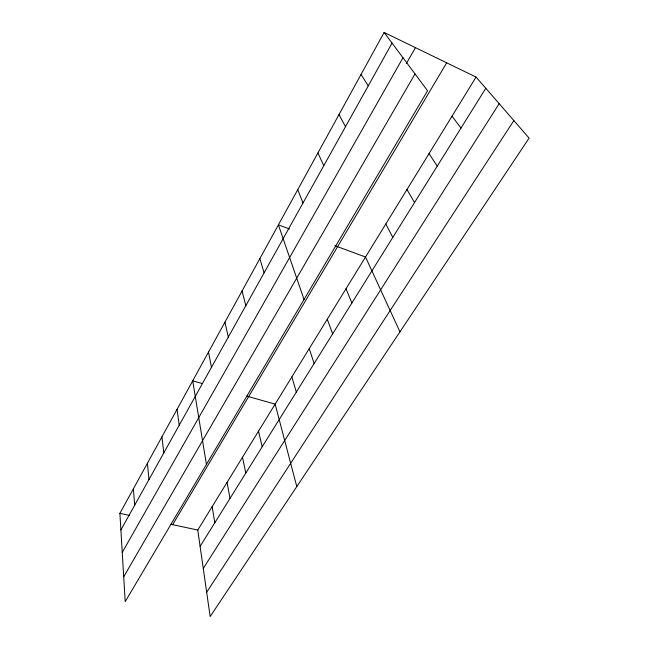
<?xml version="1.0" encoding="UTF-8"?>
<svg xmlns="http://www.w3.org/2000/svg" width="649" height="649" viewBox="0 0 649 649"><rect width="100%" height="100%" fill="white"/><g stroke="black" fill="none" stroke-linecap="round" stroke-linejoin="round"><path stroke-width="0.97" d="M384.127 32.45L427.569 90.763L125.208 601.639L119.895 513.351L384.127 32.45L476.066 77.077L529.105 138.107L210.154 616.55L197.767 530.055L476.066 77.077M120.892 529.941L392.061 43.102M122.247 552.437L402.98 57.761M406.469 63.359L415.441 47.653M123.716 576.783L415.027 73.929M172.675 524.668L446.682 62.815M200.103 546.344L485.801 88.28M203.267 568.41L499.17 103.662M206.674 592.253L513.862 120.568M119.895 513.351L129.638 515.444M170.711 524.254L197.767 530.055M202.334 383.559L192.712 380.833L206.431 464.4M246.701 396.093L275.135 404.124L296.788 486.596M289.486 228.967L278.397 224.879L304.04 299.497M334.811 245.679L365.517 257.004L399.954 331.834M452.029 116.203L460.985 128.064M429.013 153.659L437.256 166.103M361.047 74.457L368.234 85.871M406.964 189.549L414.541 202.529M339.005 114.581L345.503 126.693M385.822 223.97L392.783 237.42M317.921 152.953L323.786 165.682M346.022 288.748L351.872 303.01M297.737 189.686L303.01 202.967M327.274 319.259L332.629 333.862M309.24 348.618L314.124 363.529M259.851 258.627L264.086 272.856M291.872 376.891L296.325 392.069M242.053 291.02L245.825 305.647M258.521 431.171L262.18 446.82M224.96 322.139L228.294 337.123M242.507 457.229L245.801 473.072M208.524 352.058L211.452 367.35M227.061 482.369L230.014 498.383M212.158 506.626L214.795 522.794M177.031 409.373L179.229 425.209M161.942 436.834L163.808 452.897M147.412 463.281L148.97 479.546M133.402 488.77L134.676 505.206"/></g></svg>
